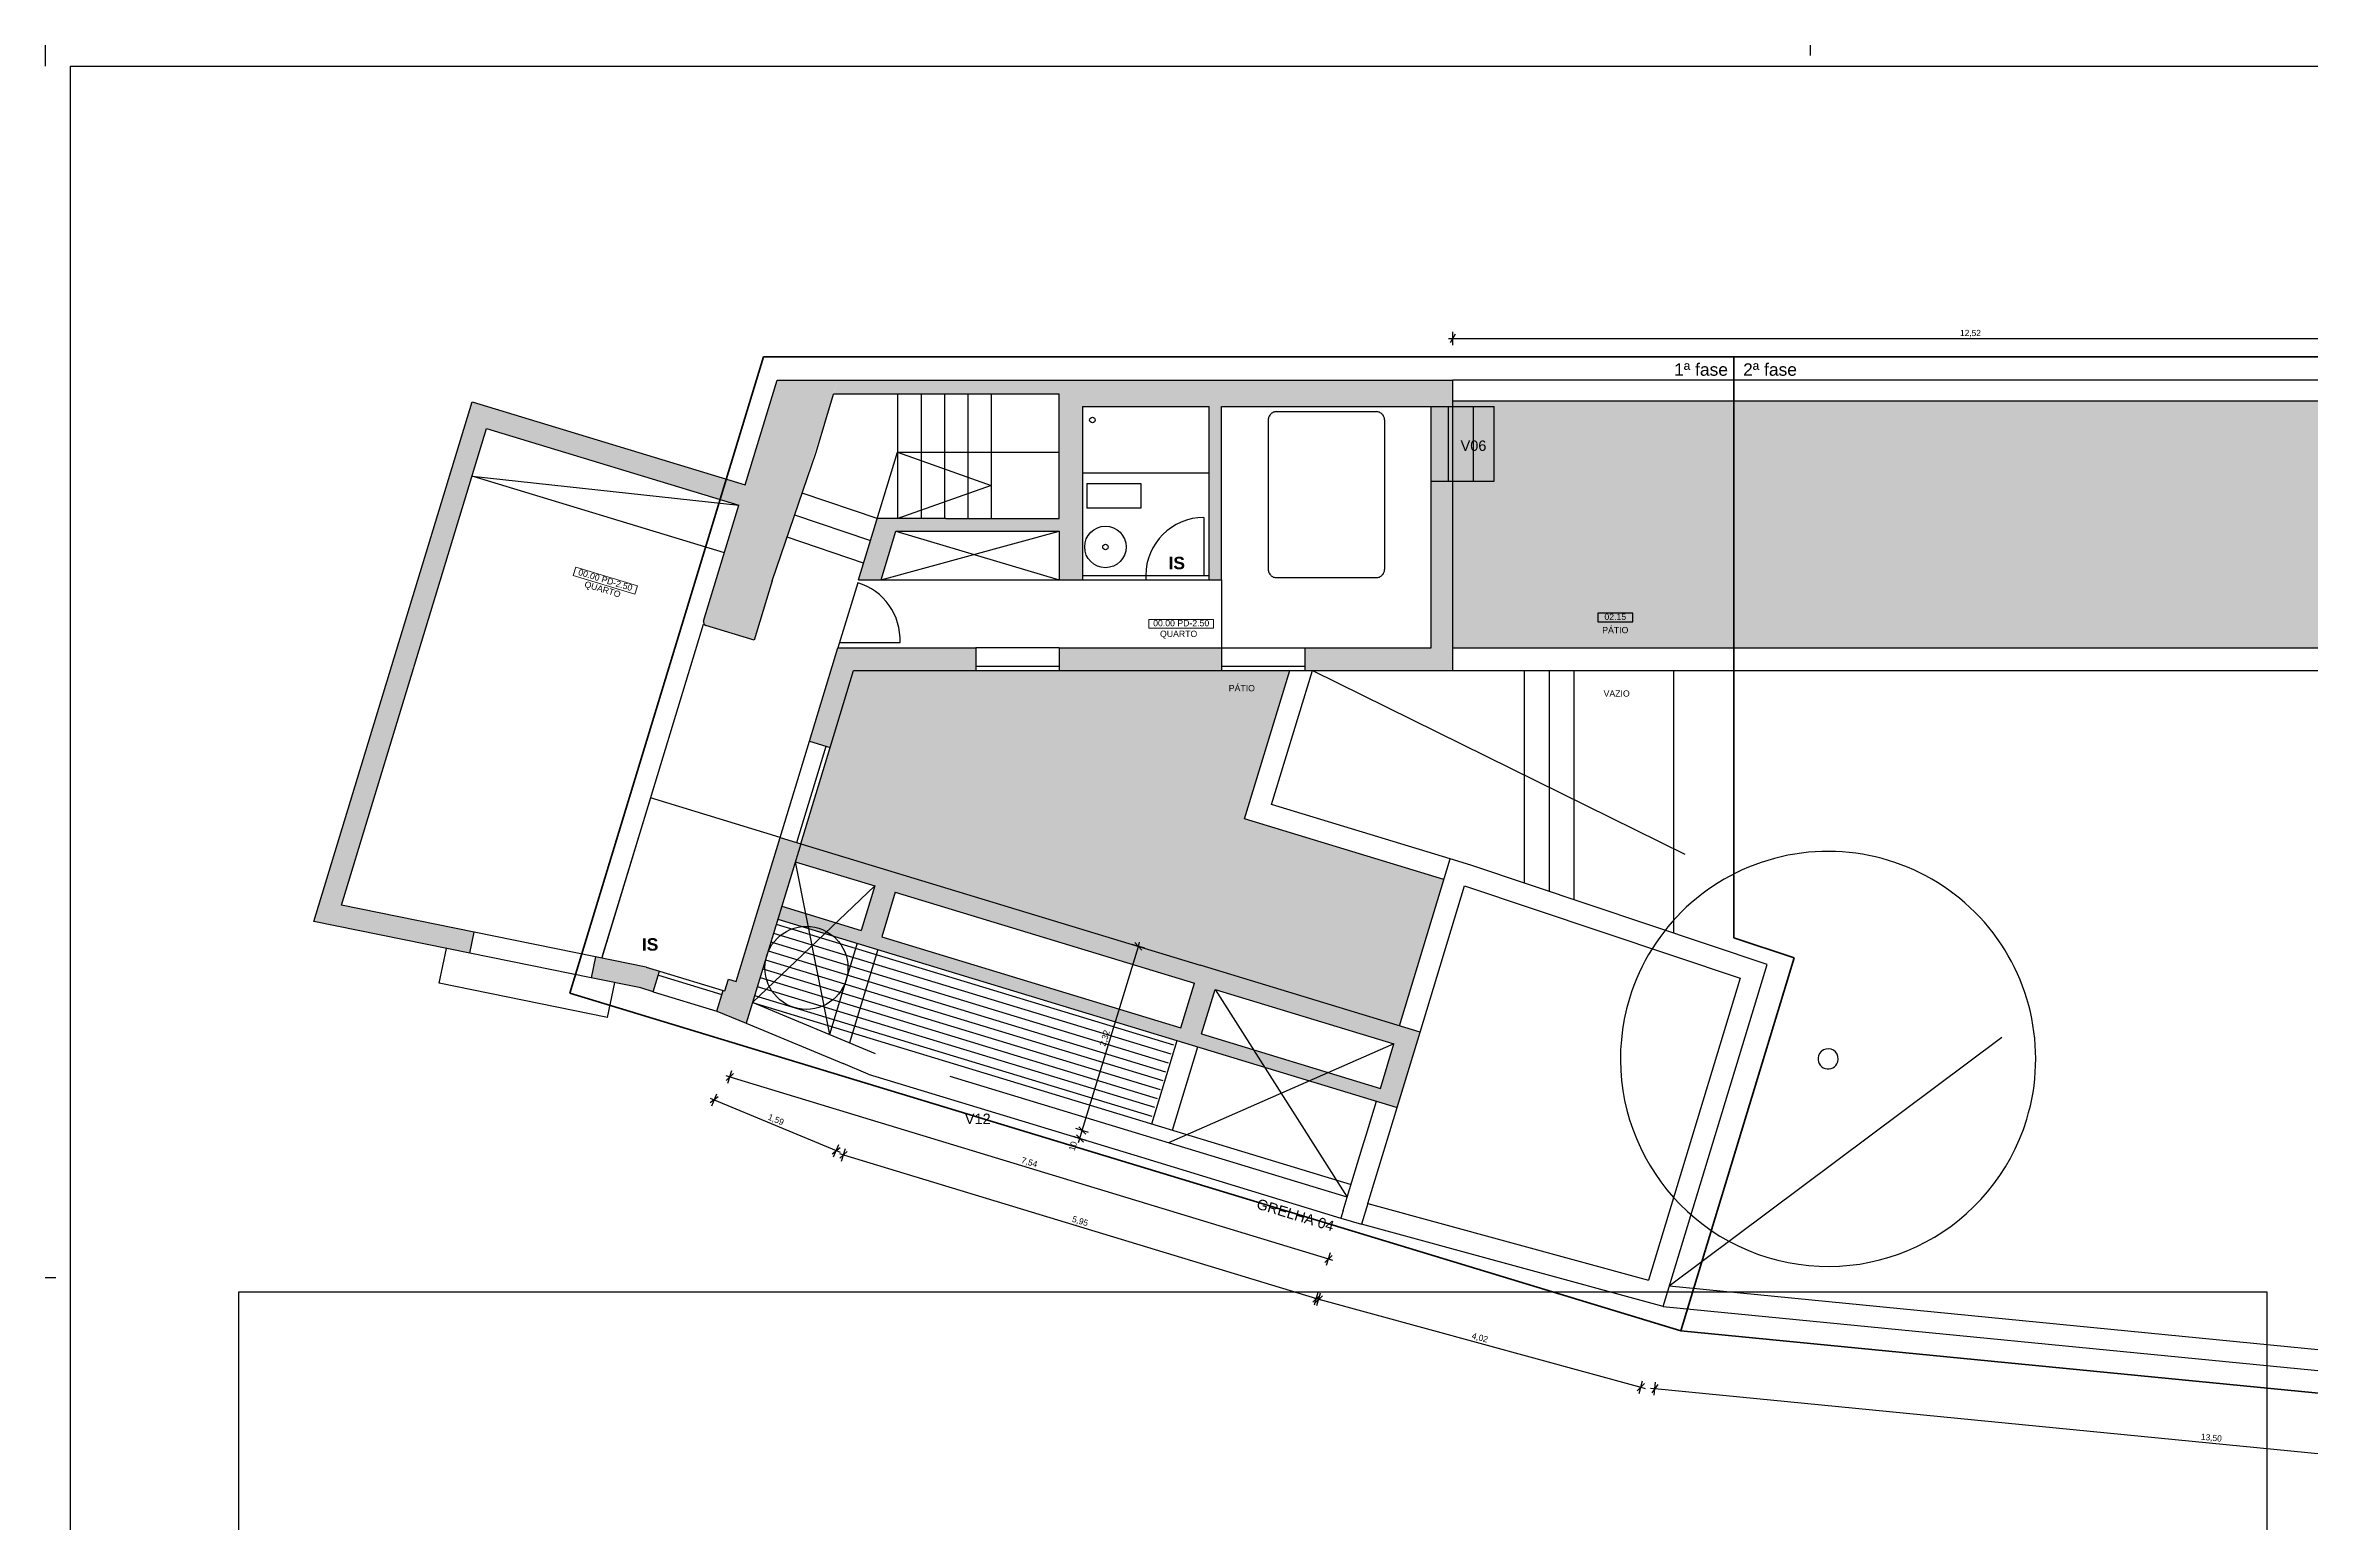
# Model space of a CAD drawing. Header units: metres. Extents: x 0 to 1.05, y 0 to 0.59.
# Drawn here: x 0 to 0.546, y 0.238 to 0.594 of the extents above; entities that cross this region are included whole.
import ezdxf
from ezdxf.xclip import XClip

# ---------------------------------------------------------------- set-up
doc = ezdxf.new("R2010")
doc.units = ezdxf.units.M
doc.header["$MEASUREMENT"] = 0
doc.header["$XCLIPFRAME"] = 0
for name, pattern in [('J-Tracejado Largo', [0.0036, 0.0024, -0.0012]), ('Ponteado', [0.00025, 0, -0.00025]), ('Wipeout_Contour', [1, 0, -1])]:
    doc.linetypes.add(name, pattern=pattern)
for name, color, linetype in [('A-Folha rótulo', 7, 'Continuous'), ('A-Percursos', 7, 'Continuous'), ('A-Processo Vinha', 7, 'Continuous')]:
    doc.layers.add(name, color=color, linetype=linetype)
doc.styles.add('GENERATED_STYLE_2', font='')
doc.styles.add('GENERATED_STYLE_3', font='')
doc.styles.add('GENERATED_STYLE_4', font='')
doc.styles.get('GENERATED_STYLE_2').set_extended_font_data('Swis721 BT')
doc.styles.get('GENERATED_STYLE_3').set_extended_font_data('Swis721 BT', bold=True)
doc.styles.get('GENERATED_STYLE_4').set_extended_font_data('Arial')
picture_1 = doc.add_image_def('image1.jpg', size_in_pixel=(3264, 2448))

# ---------------------------------------------------------------- blocks, each defined once
blk = doc.blocks.new('Desenho_1_2', base_point=(-1.335628882777242, -1.184958488912059))
at = {"color": 254, "linetype": 'Wipeout_Contour', "lineweight": 0, "ltscale": 3.864155545903943}
blk.add_wipeout([(0, 0), (1.054999999999999, 0), (1.054999999999999, 0.5939999999999417), (0, 0.5939999999999417)], dxfattribs=at)
at = {"layer": 'A-Percursos', "linetype": 'Continuous', "lineweight": 0, "ltscale": 1000, "true_color": 0xe5e5e5}
for points in [[(0.1012986452525908, 0.5031398954196233), (0.1062734901208187, 0.5016263201761944), (0.1670240099234841, 0.4831432347264322), (0.158524701557337, 0.4552075633467814, 0.4142135623730951), (0.1590572046604248, 0.45420934471081), (0.1707188347046227, 0.4506613437177227), (0.1750651154540093, 0.4649467732501023), (0.1799401325400853, 0.4792135597413008), (0.1908452737738513, 0.513341338871673), (0.1762116544943897, 0.513341337567945), (0.1685375861944896, 0.4881180792820239), (0.1028122204960202, 0.5081147402878508)], [(0.1898108386273292, 0.5099413398279975), (0.2441227462163724, 0.5099413396124024), (0.2441227467757383, 0.4959413395238861), (0.2441227467729297, 0.4954953549464576), (0.2497560814988393, 0.4955005994489041), (0.2497560815973661, 0.506941338813073), (0.2802875758444381, 0.506941338664596), (0.2832875760737339, 0.5069413380864072), (0.3389321184844201, 0.5069413389576578), (0.3389321184844201, 0.5133413387545374), (0.2497560796358531, 0.5133413404715603), (0.1908452736050859, 0.5133413383169716)], [(0.1012986452525908, 0.5031398954196233), (0.06470623886229054, 0.3828673513639598), (0.1022515591559179, 0.3752215905805716), (0.10328919580521, 0.380317014518925), (0.07134482571232503, 0.3868221901818676), (0.1062734905101574, 0.5016263200577398)], [(0.2802875765341035, 0.5069385451572288), (0.2802875765341035, 0.4662151254817448), (0.2802875765341035, 0.4652151254817445), (0.2832875765341036, 0.4652151254817445), (0.2832875765341036, 0.5069413380868357)], [(0.2441227467729297, 0.4954953549464576), (0.2441227466749858, 0.4799413383797517), (0.2441227479871007, 0.4652151249904963), (0.2497560812380213, 0.4652151252444396), (0.2497560814988393, 0.4955005994489041)], [(0.3032875765341032, 0.4433814590618945), (0.3389321184844201, 0.4433814595930399), (0.3389321184844201, 0.4488151240411506), (0.3389321184844201, 0.4889413387033514), (0.3337321178940034, 0.4889413387033514), (0.3337321178940034, 0.4488151240411506), (0.3032875765341032, 0.4488151245211358)], [(0.2048569349494269, 0.4769413389196235), (0.2441227471784024, 0.4769413389196184), (0.2441227471784029, 0.479941338919619), (0.2168560805117394, 0.4799413389196225), (0.2057696721001439, 0.4799413389196221), (0.2003343275906264, 0.4799413389196221), (0.1958539402259143, 0.4652151254817554), (0.201289284735432, 0.4652151254817547)], [(0.1840154402746428, 0.4263041384705986), (0.1889902851588066, 0.4247905632223206), (0.1946464852105489, 0.4433814578099784), (0.2241227479855334, 0.4433814588941805), (0.2241227476784273, 0.4488151249879915), (0.1908643118628224, 0.4488151261611828)], [(0.2441227475689804, 0.4488151254539214), (0.2441227475689804, 0.4433814581802691), (0.2832875765341036, 0.4433814587638709), (0.2832875765341036, 0.4488151248364534)], [(0.1632333842414151, 0.3662427036252225), (0.1617198086559135, 0.3612678576326656), (0.1687709537463762, 0.3583333214888194), (0.1737206603713342, 0.3746021014581711), (0.1819368839442999, 0.4016073249220375), (0.1769620379517423, 0.4031209005075391), (0.1664026832214083, 0.3684142336800702), (0.1644892814866044, 0.3689963779626044), (0.1636160648578429, 0.3661262746867318)], [(0.1314522394181681, 0.3692751428824901), (0.1433949283178739, 0.3668431242446362), (0.1464125913366892, 0.3659250131960963), (0.1479261668185607, 0.3708998588480417), (0.1475434863837959, 0.3710162877312624), (0.1446733831230611, 0.3718895043554189), (0.1324898749384196, 0.3743705636234225)]]:
    blk.add_hatch(color=254, dxfattribs=at).paths.add_polyline_path(points)
at = {"layer": 'A-Percursos', "linetype": 'Continuous', "lineweight": 0, "ltscale": 1000, "true_color": 0x2c2a02}
for points in [[(0.3389321184844201, 0.4488151254817461), (0.3681321193480638, 0.4488151254817461), (0.5892515705188106, 0.4488151254817461), (0.5892515705188106, 0.5083413387019118), (0.3681321193480638, 0.5083413387019118), (0.3389321184844201, 0.5083413387019118), (0.3389321184844201, 0.50694133751083), (0.3489321174005795, 0.50694133751083), (0.3489321174005795, 0.4889413387157324), (0.3389321184844201, 0.4889413387157324)], [(0.2441227471784007, 0.443381458571267), (0.2241227471784006, 0.4433814585712672), (0.1946464850935687, 0.4433814585712677), (0.1889902848397416, 0.4247905633193951), (0.1819368837776072, 0.4016073246731187), (0.32611173757532, 0.3577427429196438), (0.3368297613001845, 0.3929709256985745), (0.2888033667371761, 0.4075827505427978), (0.2996949703255993, 0.443381458571267)]]:
    blk.add_hatch(color=38, dxfattribs=at).paths.add_polyline_path(points)
at = {"layer": 'A-Percursos', "linetype": 'Continuous', "lineweight": 0, "ltscale": 1000, "true_color": 0x595505}
blk.add_hatch(color=58, dxfattribs=at).paths.add_polyline_path([(0.3337321184844553, 0.5069413389196242), (0.3337321184844546, 0.4889413389196247), (0.3489321184844574, 0.4889413389196247), (0.348932118484458, 0.5069413389196242)])
at = {"layer": 'A-Percursos', "linetype": 'Continuous', "lineweight": 0, "ltscale": 1000}
h = blk.add_hatch(color=252, dxfattribs=at)
h.paths.add_polyline_path([(0.1806139717163786, 0.3972591547968662), (0.1997479934546289, 0.3914377106358213), (0.1964807635410859, 0.3806989237540503), (0.1773467418028352, 0.3865203679150957), (0.176401737944756, 0.3834470068434688), (0.2936260812051257, 0.3477820024894058), (0.2909788327365033, 0.3519482909454763), (0.2784700466894854, 0.3557540355239726), (0.2817372766030284, 0.3664928224057433), (0.3247888255140912, 0.3533945730433916), (0.3261117375753202, 0.3577427429196438), (0.2780853430123118, 0.3723545677638671), (0.181936883777607, 0.4016073246731187)])
h.paths.add_polyline_path([(0.2734952010375407, 0.3572676110058446), (0.2014353774902138, 0.3791915036811064), (0.2047026074037568, 0.389930290562877), (0.2767624309510834, 0.3680063978876145)], flags=0)
for points in [[(0.32611173757532, 0.3577427429196438), (0.3205856959251747, 0.3395796551814001), (0.3255605415771197, 0.3380660796995283), (0.3310865832272649, 0.356229167437772)], [(0.3090128095535307, 0.3464615307401175), (0.2909788327365037, 0.3519482909454763), (0.2936260812051259, 0.3477820024894054), (0.3044937617341612, 0.3444755572357463)], [(0.3215215956005484, 0.3426557861616208), (0.3090128095535307, 0.3464615307401175), (0.3044937617341612, 0.3444755572357463), (0.3205856959251752, 0.3395796551814001)]]:
    blk.add_hatch(color=252, dxfattribs=at).paths.add_polyline_path(points)
at = {"layer": 'A-Folha rótulo', "linetype": 'Continuous', "ltscale": 1000}
for p, q in [((0, 0.594000003799799), (0, 0.5890000067055283)), ((0, 0.594000003799799), (0, 0.5890000067055283)), ((0, 0.594000003799799), (0, 0.5890000067055283)), ((0, 0.594000003799799), (0, 0.5890000067055283)), ((0.425000004544858, 0.594000003799799), (0.425000004544858, 0.5914999973922936)), ((0.005999993368976938, 0.5890000067055283), (0.005999993368976938, 0.004999997094270791)), ((0.005999993368976938, 0.5890000067055283), (1.049000006631022, 0.5890000067055283)), ((0.3395444983370284, 0.524401992361657), (0.3383197426417992, 0.5222806828612635)), ((0.3389321126290438, 0.5217503436956101), (0.3389321126290438, 0.5249323315273103)), ((0.3378947953174543, 0.5233413454718302), (0.3389321126290438, 0.5233413454718302)), ((0.3389321126290438, 0.5233413454718302), (0.5892515699878399, 0.5233413454718302)), ((0.3822860463903389, 0.4571853429058479), (0.3738809055593301, 0.4571853429058479)), ((0.3738809055593301, 0.4571853429058479), (0.3738809055593301, 0.4550676806171466)), ((0.3738809055593301, 0.4550676806171466), (0.3822860463903389, 0.4550676806171466)), ((0.3822860463903389, 0.4550676806171466), (0.3822860463903389, 0.4571853429058479)), ((0.249733215241518, 0.332514466359106), (0.2632295334590989, 0.376874385997067)), ((0.2647516312316713, 0.376411300157356), (0.2617074199657866, 0.3773374718367781)), ((0.2640660183165245, 0.3759797972844094), (0.2623930328809334, 0.3777689747097247)), ((0.2632295334590989, 0.376874385997067), (0.2635314659925372, 0.3778667891543281)), ((0.1638501049042747, 0.3457232050789162), (0.1648425237822758, 0.345421272545478)), ((0.1657370967741934, 0.3462577574029035), (0.1639479350696181, 0.3445847719673124)), ((0.1643794222218247, 0.3438991590521657), (0.1653056096219868, 0.3469433703180503)), ((0.1648425237822758, 0.345421272545478), (0.3090176351685617, 0.3015566033813744)), ((0.1620651249165533, 0.3406266983614664), (0.1601193217581001, 0.3391388089192472)), ((0.1601345237137304, 0.3402813294232646), (0.1610922154769566, 0.3398827615007268)), ((0.1604809145000356, 0.3384138941539705), (0.1617035321746177, 0.3413516131267431)), ((0.1610922154769566, 0.3398827615007268), (0.1904602714547121, 0.3276604048947377)), ((0.2512553130140903, 0.332051364798655), (0.2482111017482056, 0.3329775521988171)), ((0.2488967146633524, 0.3334090393510237), (0.2505697000989435, 0.3316198776464484)), ((0.1894873620151155, 0.3269164523132581), (0.1914331651735687, 0.3284043574762174)), ((0.189848954757051, 0.3261915375479814), (0.1910715724316332, 0.329129256520754)), ((0.1904602714547121, 0.3276604048947377), (0.1914179632179384, 0.3272618369722)), ((0.193109813541592, 0.3274771325072118), (0.1913206518370167, 0.3258041627923607)), ((0.1917521389892233, 0.3251185498772139), (0.1926783263893854, 0.3281627454223585)), ((0.2506702971145361, 0.3301285453621578), (0.2476261015693915, 0.3310547327623199)), ((0.2483117144845383, 0.3314862199145265), (0.2499846841993894, 0.3296970582099512)), ((0.2488462668085256, 0.3295992280446078), (0.2491481993419638, 0.3305916312018689)), ((0.2491481993419638, 0.3305916312018689), (0.249733215241518, 0.332514466359106)), ((0.1912228216716732, 0.3269425801832245), (0.1922152405496743, 0.3266406476497863)), ((0.1922152405496743, 0.3266406476497863), (0.3061069244271985, 0.2919895898153443)), ((0.3081230464559041, 0.3007201185239488), (0.3099122238812194, 0.3023930882388)), ((0.3085545493288507, 0.3000345056088021), (0.3094807367290128, 0.3030787011539467)), ((0.3090176351685617, 0.3015566033813744), (0.3100100540465628, 0.3012546708479361)), ((0.002500006407505421, 0.2969999940395295), (0, 0.2969999940395295)), ((0.3052123357145408, 0.2911531049579188), (0.3070014974191161, 0.2928260903935099)), ((0.3056438228667474, 0.290467492042772), (0.3065700102669095, 0.2935116875879166)), ((0.305665486046539, 0.2921102307745032), (0.3066661111508472, 0.291836768501299)), ((0.3075364427616047, 0.292698469425768), (0.3057957795400898, 0.2909750675768302)), ((0.3061069244271985, 0.2919895898153443), (0.3070993275844595, 0.2916876572819061)), ((0.3062466818062605, 0.290302062695205), (0.307085540495434, 0.293371474307393)), ((0.3066661111508472, 0.291836768501299), (0.3842503843013133, 0.2706330902206563)), ((0.3833800526905558, 0.2697713892961874), (0.3851207159120707, 0.2714947911451252)), ((0.3838309549567266, 0.2690983844145623), (0.3846698136459, 0.2721677960267503)), ((0.3842503843013133, 0.2706330902206563), (0.3852510094056215, 0.2703596279474522)), ((0.3865973964666329, 0.2704027342166747), (0.387629761745106, 0.2703013983262997)), ((0.3883428073516434, 0.2712971814426719), (0.3869167004178286, 0.2693056309306675)), ((0.3874743465089522, 0.2687180211090048), (0.3877851612605198, 0.2718847912643346)), ((0.387629761745106, 0.2703013983262997), (0.6563385390589602, 0.2439273572914429))]:
    blk.add_line(p, q, dxfattribs=at)
at = {"layer": 'A-Folha rótulo', "color": 252, "linetype": 'Continuous', "lineweight": 0, "ltscale": 1000}
for p, q in [((0.1277274128728273, 0.4682738411355882), (0.1271110183761294, 0.4662478779236101)), ((0.1271110183761294, 0.4662478779236101), (0.1419649639838589, 0.4617286367808688)), ((0.1425813584805568, 0.4637545842721069), (0.1277274128728273, 0.4682738411355882)), ((0.1419649639838589, 0.4617286367808688), (0.1425813584805568, 0.4637545842721069)), ((0.2813489440282046, 0.4556561550795121), (0.2657464239414202, 0.4556561550795121)), ((0.2657464239414202, 0.4556561550795121), (0.2657464239414202, 0.4535385085115509)), ((0.2657464239414202, 0.4535385085115509), (0.2813489440282046, 0.4535385085115509)), ((0.2813489440282046, 0.4535385085115509), (0.2813489440282046, 0.4556561550795121))]:
    blk.add_line(p, q, dxfattribs=at)
at = {"layer": 'A-Percursos', "color": 169, "linetype": 'J-Tracejado Largo', "lineweight": 50, "ltscale": 1000, "true_color": 0x1f3355}
for p, q in [((0.172966845033736, 0.5189207519729151), (0.1262961495362753, 0.3655615056445649)), ((0.3389321126290438, 0.5189207519729151), (0.172966845033736, 0.5189207519729151)), ((0.3389321126290438, 0.5189207519729151), (0.813985082731325, 0.5189207519729151)), ((0.4066364666034852, 0.3789466625092383), (0.4066364666034852, 0.5189207519729151)), ((0.4211572897295134, 0.3740715195324603), (0.4066364666034852, 0.3789466625092383)), ((0.3938326941474139, 0.2842605980139711), (0.4211572897295134, 0.3740715195324603)), ((0.1262961495362753, 0.3655615056445649), (0.3938326941474139, 0.2842605980139711)), ((0.7871637394797693, 0.2456547522083539), (0.3938326941474139, 0.2842605980139711))]:
    blk.add_line(p, q, dxfattribs=at)
at = {"layer": 'A-Percursos', "linetype": 'Continuous', "ltscale": 1000}
for p, q in [((0.1685375894070522, 0.4881180841409765), (0.1762116529426839, 0.5133413355625486)), ((0.1762116529426839, 0.5133413355625486), (0.2497560731975535, 0.5133413355625486)), ((0.2497560731975535, 0.5133413355625486), (0.3389321126290438, 0.5133413355625486)), ((0.5892515699878399, 0.5133413355625486), (0.3389321126290438, 0.5133413355625486)), ((0.3389321126290438, 0.5069413436836893), (0.3389321126290438, 0.5133413355625486)), ((0.06470623591838917, 0.3828673521952408), (0.1028122250733137, 0.5081147397211686)), ((0.1028122250733137, 0.5081147397211686), (0.1685375894070522, 0.4881180841409765)), ((0.1856560761777887, 0.4959413374997014), (0.189810831962425, 0.5099413325078076)), ((0.2441227503695489, 0.5099413325078076), (0.189810831962425, 0.5099413325078076)), ((0.2052734531834869, 0.4799413342214428), (0.2052734531834869, 0.5099413325078076)), ((0.2109067760114915, 0.5099413325078076), (0.2109067760114915, 0.4799413342214428)), ((0.2165401145602363, 0.5099413325078076), (0.2165401145602363, 0.4799413342214428)), ((0.222173453108981, 0.5099413325078076), (0.222173453108981, 0.4799413342214428)), ((0.2278067759369857, 0.5099413325078076), (0.2278067759369857, 0.4799413342214428)), ((0.2441227503695489, 0.4959413374997014), (0.2441227503695489, 0.5099413325078076)), ((0.3389321126290438, 0.5083413384682778), (0.5892515699878399, 0.5083413384682778)), ((0.2497560731975535, 0.5069413436836893), (0.2802875739843356, 0.5069413436836893)), ((0.2497560731975535, 0.5069413436836893), (0.2497560731975535, 0.4652151196266356)), ((0.2802875739843356, 0.4662151316220818), (0.2802875739843356, 0.5069413436836893)), ((0.2832875785291941, 0.5069413436836893), (0.3389321126290438, 0.5069413436836893)), ((0.2832875785291941, 0.4652151196266356), (0.2832875785291941, 0.5069413436836893)), ((0.3337321162798318, 0.4889413321352783), (0.3337321162798318, 0.5069413436836893)), ((0.3379321163543377, 0.4889413321352783), (0.3379321163543377, 0.5069413436836893)), ((0.3389321126290438, 0.4889413321352783), (0.3389321126290438, 0.5069413436836893)), ((0.3389321126290438, 0.5069413436836893), (0.3489321225383255, 0.5069413436836893)), ((0.3439321254440547, 0.4889413321352783), (0.3439321254440547, 0.5069413436836893)), ((0.3489321225383255, 0.4889413321352783), (0.3489321225383255, 0.5069413436836893)), ((0.0713448214690174, 0.386822187328636), (0.1062734918520372, 0.5016263186795169)), ((0.1062734918520372, 0.5016263186795169), (0.1670240122755881, 0.4831432402307889)), ((0.1750651079292133, 0.4649467665939485), (0.1856560761777887, 0.4959413374997014)), ((0.1958539473213645, 0.4652151196266356), (0.2052022539517915, 0.4959413374997014)), ((0.2052022539517915, 0.4959413374997014), (0.2441227503695489, 0.4959413374997014)), ((0.2441227503695489, 0.4799413342214428), (0.2441227503695489, 0.4959413374997014)), ((0.1635311468093601, 0.4716628239515528), (0.1027806263858092, 0.4901459024002808)), ((0.2003343267946973, 0.4799413342214428), (0.1822951077205968, 0.4861054049543422)), ((0.2497560731975535, 0.4909413404054306), (0.2802875739843356, 0.4909413404054306)), ((0.2508011093925086, 0.4884341810612016), (0.2638011081259087, 0.4884341810612016)), ((0.2508011093925086, 0.4884341810612016), (0.2508011093925086, 0.4824341719714846)), ((0.2638011081259087, 0.4884341810612016), (0.2638011081259087, 0.4824341719714846)), ((0.3337321162798318, 0.4889413321352783), (0.3389321126290438, 0.4889413321352783)), ((0.3337321162798318, 0.4488151178384946), (0.3337321162798318, 0.4889413321352783)), ((0.3389321126290438, 0.4889413321352783), (0.3489321225383255, 0.4889413321352783)), ((0.3389321126290438, 0.4433814641298901), (0.3389321126290438, 0.4889413321352783)), ((0.1585247042116681, 0.455207563762129), (0.1670240122755881, 0.4831432402307889)), ((0.1985235805140307, 0.474642171443983), (0.1804843614399302, 0.4808062421768824)), ((0.2638011081259087, 0.4824341719714846), (0.2508011093925086, 0.4824341719714846)), ((0.197072446162053, 0.4692201196415368), (0.1786736151592636, 0.4755070793994225)), ((0.2168560857145409, 0.4799413342214428), (0.2003343267946973, 0.4799413342214428)), ((0.2012892831491546, 0.4652151196266356), (0.2048569321758098, 0.4769413453973244)), ((0.2048569321758098, 0.4769413453973244), (0.2441227503695489, 0.4769413453973244)), ((0.2168560857145409, 0.4799413342214428), (0.2441227503695489, 0.4799413342214428)), ((0.2441227503695489, 0.4769413453973244), (0.2441227503695489, 0.4652151196266356)), ((0.1750651079292133, 0.4649467665939485), (0.1707188420892638, 0.4506613458294585)), ((0.1956378971908302, 0.464505029519228), (0.1908643101947879, 0.4488151178384946)), ((0.1958539473213645, 0.4652151196266356), (0.2012892831491546, 0.4652151196266356)), ((0.2012892831491546, 0.4652151196266356), (0.2441227503695489, 0.4652151196266356)), ((0.2441227503695489, 0.4652151196266356), (0.2497560731975535, 0.4652151196266356)), ((0.2497560731975535, 0.4662151316220818), (0.2802875739843356, 0.4662151316220818)), ((0.2497560731975535, 0.4652151196266356), (0.2802875739843356, 0.4652151196266356)), ((0.2650218235909446, 0.4662151316220818), (0.2650218235909446, 0.4652151196266356)), ((0.2802875739843356, 0.4652151196266356), (0.2802875739843356, 0.4662151316220818)), ((0.2802875739843356, 0.4652151196266356), (0.2832875785291941, 0.4652151196266356)), ((0.1707188420892638, 0.4506613458294585), (0.1590571971187085, 0.4542093439310488)), ((0.1840154440252245, 0.4263041342566097), (0.1908643101947879, 0.4488151178384946)), ((0.1908643101947879, 0.4488151178384946), (0.2241227462717257, 0.4488151178384946)), ((0.2241227462717257, 0.4488151178384946), (0.2241227462717257, 0.4433814641298901)), ((0.2441227503695489, 0.4488151178384946), (0.2241227462717257, 0.4488151178384946)), ((0.2441227503695489, 0.4488151178384946), (0.2441227503695489, 0.4433814641298901)), ((0.2441227503695489, 0.4488151178384946), (0.2832875785291941, 0.4488151178384946)), ((0.2832875785291941, 0.4488151178384946), (0.2832875785291941, 0.4433814641298901)), ((0.2832875785291941, 0.4488151178384946), (0.3032875826270173, 0.4488151178384946)), ((0.3032875826270173, 0.4488151178384946), (0.3032875826270173, 0.4433814641298901)), ((0.3032875826270173, 0.4488151178384946), (0.3337321162798318, 0.4488151178384946)), ((0.3389321126290438, 0.4488151178384946), (0.5892515699878399, 0.4488151178384946)), ((0.1889902879354121, 0.4247905571251456), (0.1946464844401924, 0.4433814641298901)), ((0.1946464844401924, 0.4433814641298901), (0.2241227462717257, 0.4433814641298901)), ((0.2241227462717257, 0.4443814604045962), (0.2441227503695489, 0.4443814604045962)), ((0.2241227462717257, 0.4433814641298901), (0.2441227503695489, 0.4433814641298901)), ((0.2441227503695489, 0.4433814641298901), (0.2832875785291941, 0.4433814641298901)), ((0.2832875785291941, 0.4443814604045962), (0.3032875826270173, 0.4443814604045962)), ((0.2832875785291941, 0.4433814641298901), (0.3032875826270173, 0.4433814641298901)), ((0.2888033731045702, 0.4075827451094338), (0.2996949690651595, 0.4433814641298901)), ((0.2952917941462219, 0.4110440276088973), (0.3051303206136897, 0.4433814641298901)), ((0.3032875826270173, 0.4433814641298901), (0.3389321126290438, 0.4433814641298901)), ((0.3389321126290438, 0.4433814641298901), (0.3561321114369498, 0.4433814641298901)), ((0.3561321114369498, 0.4433814641298901), (0.3681321138956437, 0.4433814641298901)), ((0.3681321138956437, 0.4433814641298901), (0.5892515699878399, 0.4433814641298901)), ((0.3921321188130316, 0.4433814641298901), (0.3921321188130316, 0.380043624308585)), ((0.1769620353068448, 0.4031209003886222), (0.1840154440252245, 0.4263041342566097)), ((0.1840154440252245, 0.4263041342566097), (0.1889902879354121, 0.4247905571251456)), ((0.1809801778604294, 0.4018983927592204), (0.1880335865788091, 0.4250816423479479)), ((0.1819368792170324, 0.4016073232571581), (0.1889902879354121, 0.4247905571251456)), ((0.14571888805939, 0.4126264930232692), (0.1341156613588678, 0.3744887794149199)), ((0.1769620353068448, 0.4031209003886222), (0.14571888805939, 0.4126264930232692)), ((0.3383433394726172, 0.3979457742501724), (0.2952917941462219, 0.4110440276088973)), ((0.3368297623411531, 0.3929709303399848), (0.2888033731045702, 0.4075827451094338)), ((0.1664026814665139, 0.3684142382966164), (0.1769620353068448, 0.4031209003886222)), ((0.1819368792170324, 0.4016073232571581), (0.1739098536257538, 0.3752239598234505)), ((0.1769620353068448, 0.4031209003886222), (0.1819368792170324, 0.4016073232571581)), ((0.1819368792170324, 0.4016073232571581), (0.2780853498348947, 0.3723545631869438)), ((0.1806139789416587, 0.3972591552076623), (0.1997479903529788, 0.3914377180041957)), ((0.3261117390714776, 0.3577427484174948), (0.3383433394726172, 0.3979457742501724)), ((0.3433181833828049, 0.3964321971187083), (0.3383433394726172, 0.3979457742501724)), ((0.4146364682426145, 0.3724881108736853), (0.3433181833828049, 0.3964321971187083)), ((0.1997479903529788, 0.3914377180041957), (0.1964807646687169, 0.3806989276369115)), ((0.2047026016707195, 0.389930287682092), (0.2014353759864576, 0.3791914973148078)), ((0.2047026016707195, 0.389930287682092), (0.2767624338387809, 0.368006395137448)), ((0.3310865829816653, 0.3562291712860307), (0.3418046062513407, 0.3914573532085207)), ((0.3418046062513407, 0.3914573532085207), (0.4081915307679465, 0.3691688967020714)), ((0.1022515606001, 0.3752215859917026), (0.06470623591838917, 0.3828673521952408)), ((0.1032891923264906, 0.3803170079780889), (0.0713448214690174, 0.386822187328636)), ((0.1764017324106524, 0.3834470073224372), (0.3255605384837753, 0.3380660727803205)), ((0.1773467375366567, 0.3865203648403782), (0.1964807646687169, 0.3806989276369115)), ((0.1022515606001, 0.3752215859917026), (0.1032891923264906, 0.3803170079780889)), ((0.1324898695849127, 0.374370559449729), (0.1032891923264906, 0.3803170079780889)), ((0.2014353759864576, 0.3791914973148078), (0.2734952081545189, 0.3572676047701638)), ((0.09488108027561204, 0.3679806131237628), (0.09659041206220335, 0.3763744350219341)), ((0.1314522378585221, 0.3692751374633427), (0.1022515606001, 0.3752215859917026)), ((0.1324898695849127, 0.374370559449729), (0.1314522378585221, 0.3692751374633427)), ((0.1446733802422334, 0.3718894965339862), (0.1324898695849127, 0.374370559449729)), ((0.1446733802422334, 0.3718894965339862), (0.1479261742871276, 0.3708998602269743)), ((0.1739098536257538, 0.3752239598234505), (0.1702919768346325, 0.3633326662822159)), ((0.3310865829816653, 0.3562291712860307), (0.2780853498348947, 0.3723545631869438)), ((0.389574322965095, 0.2901133980938413), (0.4146364682426145, 0.3724881108736853)), ((0.1354040703305675, 0.3597284822556799), (0.09488108027561204, 0.3679806131237628)), ((0.1433949224989866, 0.366843123256562), (0.1314522378585221, 0.3692751374633427)), ((0.1354040703305675, 0.3597284822556799), (0.1371133863964188, 0.3681223041538513)), ((0.1464125971556635, 0.3659250163167867), (0.1433949224989866, 0.366843123256562)), ((0.1464125971556635, 0.3659250163167867), (0.1479261742871276, 0.3708998602269743)), ((0.1464125971556635, 0.3659250163167867), (0.1617198031405715, 0.3612678571215693)), ((0.1476350890643252, 0.3699431588703713), (0.1629423107699734, 0.365285999675154)), ((0.1479261742871276, 0.3708998602269743), (0.1632333802720357, 0.366242701031757)), ((0.1617198031405715, 0.3612678571215693), (0.1632333802720357, 0.366242701031757)), ((0.1632333802720357, 0.366242701031757), (0.1636160702471209, 0.3661262732309321)), ((0.1636160702471209, 0.3661262732309321), (0.1644892787533079, 0.368996377300741)), ((0.1644892787533079, 0.368996377300741), (0.1664026814665139, 0.3684142382966164)), ((0.2734952081545189, 0.3572676047701638), (0.2767624338387809, 0.368006395137448)), ((0.2784700520647066, 0.3557540433594398), (0.2817372777489685, 0.3664928180059839)), ((0.2817372777489685, 0.3664928180059839), (0.3247888230753638, 0.353394580367999)), ((0.4081915307679465, 0.3691688967020714), (0.3860700442415894, 0.2964596093209829)), ((0.1617198031405715, 0.3612678571215693), (0.1687709480723838, 0.3583333137382873)), ((0.1702919768346325, 0.3633326662822159), (0.1687709480723838, 0.3583333137382873)), ((0.1702919768346325, 0.3633326662822159), (0.3144668366890777, 0.3194680757218126)), ((0.1687709480723838, 0.3583333137382873), (0.1921314490051973, 0.3486111836301644)), ((0.2784700520647066, 0.3557540433594398), (0.3215215973911019, 0.3426557900007148)), ((0.3255605384837753, 0.3380660727803205), (0.3310865829816653, 0.3562291712860307)), ((0.3215215973911019, 0.3426557900007148), (0.3247888230753638, 0.353394580367999)), ((0.1981389883293992, 0.3461109728530383), (0.1921314490051973, 0.3486111836301644)), ((0.1981389883293992, 0.3461109728530383), (0.2640040157177595, 0.3260718241124856)), ((0.318084713480199, 0.3313593692630471), (0.3205856945735877, 0.3395796499117847)), ((0.3185188259959942, 0.3149212604010201), (0.3255605384837753, 0.3380660727803205)), ((0.3135439820858066, 0.3164348375324842), (0.3171532753528595, 0.3282979280660654)), ((0.3171532753528595, 0.3282979280660654), (0.318084713480199, 0.3313593692630471)), ((0.2640040157177595, 0.3260718241124856), (0.3120150457913117, 0.3114085239193664)), ((0.3125749713897429, 0.3132295201225469), (0.3135439820858066, 0.3164348375324842)), ((0.3125749713897429, 0.3132295201225469), (0.3120150457913117, 0.3114085239193664)), ((0.3120150457913117, 0.3114085239193664), (0.3169880032126931, 0.309889696060725)), ((0.3185188259959942, 0.3149212604010201), (0.3170052488645301, 0.3099464164908324)), ((0.3185188259959942, 0.3149212604010201), (0.3860700442415894, 0.2964596093209829)), ((0.389574322965095, 0.2901133980938413), (0.3170052488645301, 0.3099464164908324)), ((0.3910738143134726, 0.2950419287038358), (0.6587765428677006, 0.2687666296372455)), ((0.389574322965095, 0.2901133980938413), (0.6582831002789493, 0.2637393570589845))]:
    blk.add_line(p, q, dxfattribs=at)
at = {"layer": 'A-Percursos', "linetype": 'Ponteado', "ltscale": 1000}
for p, q in [((0.2945098445360367, 0.503713687102138), (0.2945098445360367, 0.4677136797260563)), ((0.296509852806189, 0.5057136796515503), (0.3205098420028368, 0.5057136796515503)), ((0.3225098502729892, 0.503713687102138), (0.3225098502729892, 0.4677136797260563)), ((0.2052022539517915, 0.4959413374997014), (0.2278067759369857, 0.4879413358605721)), ((0.1027806263858092, 0.4901459024002808), (0.1670240122755881, 0.4831432402307889)), ((0.2278067759369857, 0.4879413358605721), (0.2052734531834869, 0.4799413342214428)), ((0.2790218343197908, 0.4802151266301881), (0.2790218343197908, 0.4662151316220818)), ((0.2012892831491546, 0.4652151196266356), (0.2441227503695489, 0.4769413453973244)), ((0.2048569321758098, 0.4769413453973244), (0.2441227503695489, 0.4652151196266356)), ((0.2832875785291941, 0.4652151196266356), (0.2832875785291941, 0.4488151178384946)), ((0.296509852806189, 0.465713687176644), (0.3205098420028368, 0.465713687176644)), ((0.15842849328255, 0.4544006338960012), (0.1339869399393223, 0.374065702858641)), ((0.1912494211638412, 0.4500808889445195), (0.2058318853116131, 0.4500808889445195)), ((0.3051303206136897, 0.4433814641298901), (0.6587765428677006, 0.2687666296372455)), ((0.3561321114369498, 0.4433814641298901), (0.3561321114369498, 0.3921301065583049)), ((0.3621321205266668, 0.4433814641298901), (0.3621321205266668, 0.3901156823695249)), ((0.3681321138956437, 0.4433814641298901), (0.3681321138956437, 0.3881012739014849)), ((0.3910738143134726, 0.2950419287038358), (0.5892515699878399, 0.4433814641298901)), ((0.1806139789416587, 0.3972591552076623), (0.1888482353283025, 0.3556122108426909)), ((0.1997479903529788, 0.3914377180041957), (0.1702919768346325, 0.3633326662822159)), ((0.176039856695396, 0.3822248455493165), (0.320214700829101, 0.3383602707096532)), ((0.1747329601333951, 0.3779293419789949), (0.3189078042671002, 0.3340647514185915)), ((0.1753864084143955, 0.3800770937641557), (0.3195612525481006, 0.3362125189244924)), ((0.1955448618512026, 0.3776227875479813), (0.1888476222194405, 0.3556101985879642)), ((0.1727726152903939, 0.3714860709027724), (0.3169474751448391, 0.327621480342369)), ((0.1734260635713943, 0.3736338226879332), (0.3176009234258395, 0.3297692478482699)), ((0.1740795118523947, 0.375781574473094), (0.3182543717068398, 0.3319169996334307)), ((0.2004994731689433, 0.3761153729466176), (0.1936524777674461, 0.353610520453353)), ((0.1714657344491332, 0.3671905516117107), (0.3156405785828383, 0.3233259767720474)), ((0.1721191670093935, 0.3693383033968716), (0.3162940268638387, 0.3254737285572082)), ((0.2817372777489685, 0.3664928180059839), (0.3135439820858066, 0.3164348375324842)), ((0.1998990981063584, 0.3510108131124379), (0.1702919768346325, 0.3633326662822159)), ((0.1708122861681327, 0.3650427998265499), (0.3149871303018379, 0.3211782092661465)), ((0.3135439820858066, 0.3164348375324842), (0.1998990981063584, 0.3510108131124379)), ((0.2664404474524948, 0.3340799062120016), (0.2725593053370047, 0.3541914804019737)), ((0.3247888230753638, 0.353394580367999), (0.2704924367594113, 0.3295330908912091)), ((0.2714152913626824, 0.3325663290805375), (0.2775341492471923, 0.3526779032705096))]:
    blk.add_line(p, q, dxfattribs=at)
at = {"layer": 'A-Percursos', "linetype": 'Continuous', "ltscale": 1000}
for centre, radius in [((0.2521641261303931, 0.503697936997415), 0.0006638900196875892), ((0.2552996968519001, 0.4731130041498812), 0.005000000000000114), ((0.2552996968519001, 0.4731130041498812), 0.0006638900196875892)]:
    blk.add_circle(centre, radius, dxfattribs=at)
at = {"layer": 'A-Percursos', "linetype": 'Ponteado', "ltscale": 1000}
blk.add_circle((0.1832876712377973, 0.3716913796678682), 0.01, dxfattribs=at)
for centre, radius, start, end in [((0.296509847509286, 0.5037136863141694), 0.00200000000000037, 90, 180), ((0.3205098475092858, 0.5037136863141696), 0.002000000000000899, 0, 90), ((0.2790218285229233, 0.4662151254817464), 0.01400000000000006, 90, 180), ((0.1914464548847634, 0.4507285276555739), 0.01440000000000128, 357.4222636473342, 73.07784154295904), ((0.2965098475092873, 0.4677136863141695), 0.002000000000000314, 180, 270), ((0.320509847509286, 0.4677136863141698), 0.002000000000000424, 270, 0)]:
    blk.add_arc(centre, radius, start, end, dxfattribs=at)
at = {"layer": 'A-Processo Vinha', "linetype": 'Continuous', "ltscale": 1000}
for centre, radius, start, end in [((0.1592900624268661, 0.4549747055803393), 0.0007999999999992724, 163.077841542938, 253.0778415429575), ((0.4293360233571555, 0.3497572916605916), 0.05, 343.077841542967, 163.0778415429672), ((0.4293360233571555, 0.3497572916605916), 0.05, 163.0778415429672, 343.077841542967), ((0.4293360233571555, 0.3497572916605916), 0.002431523436721932, 163.0778415429696, 343.0778415429696), ((0.4293360233571555, 0.3497572916605916), 0.002431523436721932, 343.0778415429696, 163.0778415429696)]:
    blk.add_arc(centre, radius, start, end, dxfattribs=at)
at = {"layer": 'A-Folha rótulo', "linetype": 'Continuous', "insert": (0.4611085020924814, 0.523641338931786), "char_height": 0.0015, "attachment_point": 7}
blk.add_mtext('\\A1;{\\Ft;12,52}', dxfattribs=at)
at = {"layer": 'A-Folha rótulo', "color": 169, "linetype": 'Continuous', "lineweight": 50, "true_color": 0x1f3355, "char_height": 0.003, "attachment_point": 7, "style": 'GENERATED_STYLE_4'}
for s, insert in [('\\A1;{\\fArial|b0|i0|c0|p34;1ª fase}', (0.3922548428650652, 0.5143217035303491)), ('\\A1;{\\fArial|b0|i0|c0|p34;2ª fase}', (0.4088630365227488, 0.5143217035303491))]:
    blk.add_mtext(s, dxfattribs=dict(at, insert=insert))
at = {"layer": 'A-Folha rótulo', "color": 14, "linetype": 'Continuous', "lineweight": 20, "true_color": 0x980000, "char_height": 0.0025, "attachment_point": 8, "style": 'GENERATED_STYLE_2'}
for s, insert in [('\\A1;{\\fSwis721 BT|b0|i0|c0|p34;V06}', (0.3439321186445413, 0.4962337949504297)), ('\\A1;{\\fSwis721 BT|b0|i0|c0|p34;V12}', (0.2245608549399617, 0.3340712176642137))]:
    blk.add_mtext(s, dxfattribs=dict(at, insert=insert))
at = {"layer": 'A-Folha rótulo', "color": 252, "linetype": 'Continuous', "lineweight": 0, "attachment_point": 8}
for s, insert, char_height, style in [('\\A1;{\\fSwis721 BT|b1|i0|c0|p34;IS}', (0.2724772145206114, 0.4676968425438839), 0.003, 'GENERATED_STYLE_3'), ('\\A1;{\\fSwis721 BT|b0|i0|c0|p34;00.00 PD-2.50}', (0.2735476805813843, 0.453983479906217), 0.0015, 'GENERATED_STYLE_2'), ('\\A1;{\\fSwis721 BT|b0|i0|c0|p34;QUARTO}', (0.2729262399057593, 0.4510184414328274), 0.0015, 'GENERATED_STYLE_2'), ('\\A1;{\\fSwis721 BT|b0|i0|c0|p34;PÁTIO}', (0.3780834806281446, 0.452317966241002), 0.0015, 'GENERATED_STYLE_2'), ('\\A1;{\\fSwis721 BT|b0|i0|c0|p34;PÁTIO}', (0.2881483817663056, 0.4383189270901), 0.0015, 'GENERATED_STYLE_2'), ('\\A1;{\\fSwis721 BT|b0|i0|c0|p34;VAZIO}', (0.3784122100318419, 0.4370265421632116), 0.0015, 'GENERATED_STYLE_2'), ('\\A1;{\\fSwis721 BT|b1|i0|c0|p34;IS}', (0.1456514678886233, 0.3757929934928672), 0.003, 'GENERATED_STYLE_3')]:
    blk.add_mtext(s, dxfattribs=dict(at, insert=insert, char_height=char_height, style=style))
at = {"layer": 'A-Folha rótulo', "color": 252, "linetype": 'Continuous', "lineweight": 0, "char_height": 0.0015, "attachment_point": 8, "style": 'GENERATED_STYLE_2'}
for s, insert, rotation in [('\\A1;{\\fSwis721 BT|b0|i0|c0|p34;00.00 PD-2.50}', (0.1346675149691663, 0.4644139612303407), 343.0778415429662), ('\\A1;{\\fSwis721 BT|b0|i0|c0|p34;QUARTO}', (0.1338729173066317, 0.4618022641106059), 343.0778415429671)]:
    blk.add_mtext(s, dxfattribs=dict(at, insert=insert, rotation=rotation))
at = {"layer": 'A-Folha rótulo', "linetype": 'Continuous', "insert": (0.3780834806281446, 0.4555126563992017), "char_height": 0.0015, "attachment_point": 8, "style": 'GENERATED_STYLE_2'}
blk.add_mtext('\\A1;{\\fSwis721 BT|b0|i0|c0|p34;02.15 }', dxfattribs=at)
at = {"layer": 'A-Folha rótulo', "linetype": 'Continuous', "char_height": 0.0015, "attachment_point": 7}
for s, insert, rotation in [('\\A1;{\\Ft;2,32}', (0.2555269735556585, 0.3525881745074222), 73.0778415429675), ('\\A1;{\\Ft;1,59}', (0.17377365295669, 0.3349299585563983), 337.4039616064815), ('\\A1;{\\Ft;10}', (0.2478791305792374, 0.3274511140610172), 73.0778415429675), ('\\A1;{\\Ft;7,54}', (0.2348238298694725, 0.3244433302544201), 343.07784154296746), ('\\A1;{\\Ft;5,95}', (0.2470542973714716, 0.3102696773059543), 343.07784154296746), ('\\A1;{\\Ft;4,02}', (0.3433256010269841, 0.282128781857129), 344.7144185845836), ('\\A1;{\\Ft;13,50}', (0.5190443760304473, 0.2577043674853743), 354.39431533927467)]:
    blk.add_mtext(s, dxfattribs=dict(at, insert=insert, rotation=rotation))
at = {"layer": 'A-Folha rótulo', "color": 14, "linetype": 'Continuous', "lineweight": 20, "true_color": 0x980000, "insert": (0.300673077418585, 0.3109127728470508), "char_height": 0.0025, "attachment_point": 8, "rotation": 343.07784154296735, "style": 'GENERATED_STYLE_2'}
blk.add_mtext('\\A1;{\\fSwis721 BT|b0|i0|c0|p34;GRELHA 04}', dxfattribs=at)
at = {"layer": 'A-Folha rótulo'}
image = blk.add_image(picture_1, insert=(0.04661171723566748, -0.072646024344174), size_in_units=(0.4883882827643323, 0.3662912120732493), dxfattribs=at)
image.set_boundary_path([(-0.5, -0.5), (3263.5, 2447.5)])

msp = doc.modelspace()

# ---------------------------------------------------------------- block references
at = {"color": 55, "linetype": 'Continuous', "lineweight": 0, "ltscale": 1000, "true_color": 0xa79d7c}
ref = msp.add_blockref('Desenho_1_2', (-1.335628882777242, -1.184958488912059), dxfattribs=at)
XClip(ref).set_block_clipping_path([(0, 0), (1.054999999999999, 0.5939999999999417)])

doc.saveas('drawing.dxf')
